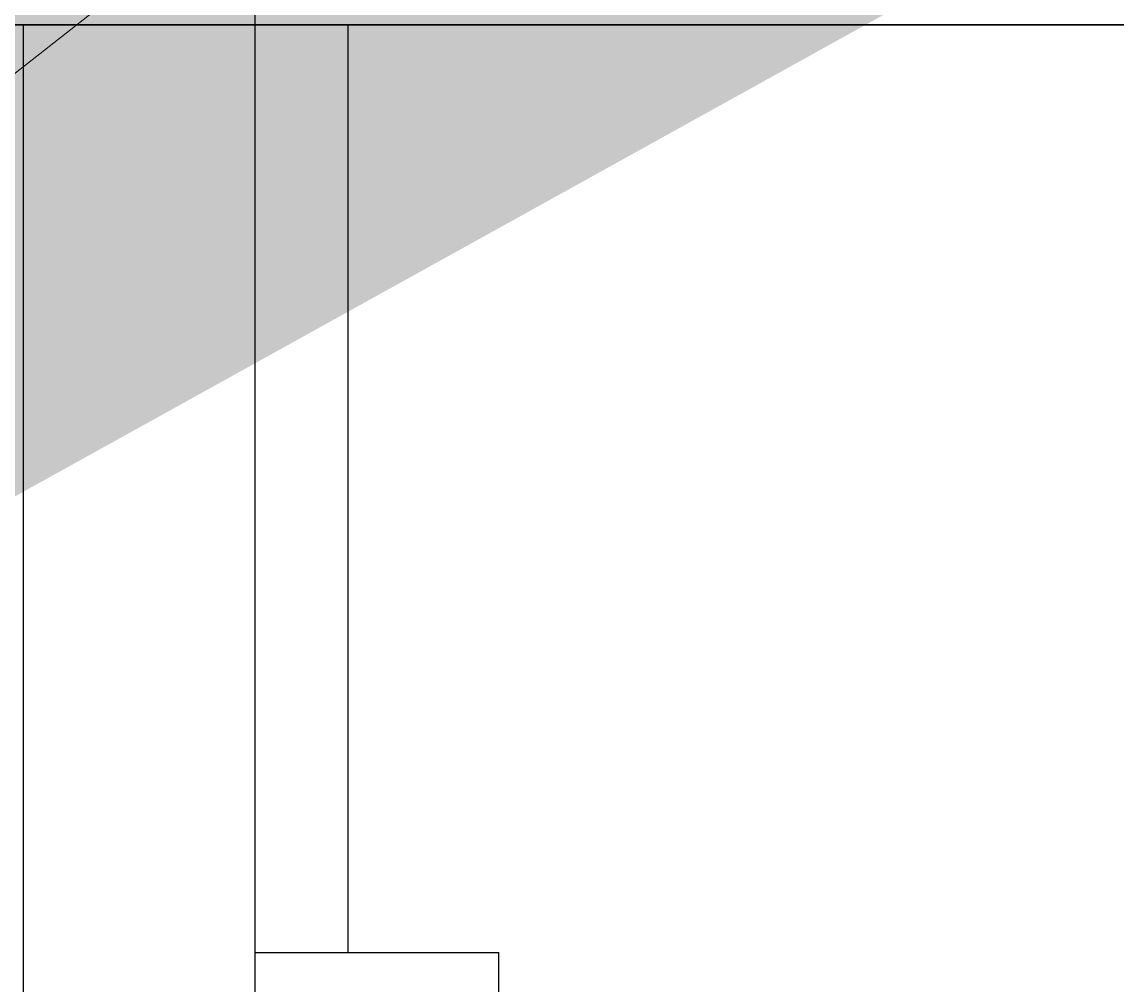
# Paper-space layout '2 DOOR PANEL LAYOUT - A1 Sheet' of a CAD drawing. Extents: x 50 to 825, y 22 to 486.
# Drawn here: x 436.84 to 438.07, y 326.152 to 327.233 of the extents above; entities that cross this region are included whole.
import ezdxf

# ---------------------------------------------------------------- set-up
doc = ezdxf.new("R2010")
doc.units = 0
doc.layers.add('N-ANNO-TEXT', color=2, linetype='Continuous', lineweight=18)
doc.layers.add('N-EQPM', color=3, linetype='Continuous', lineweight=25)

psp = doc.layouts.new('2 DOOR PANEL LAYOUT - A1 Sheet')

# ---------------------------------------------------------------- linework, layer by layer
at = {"layer": 'N-ANNO-TEXT'}
psp.add_lwpolyline([(434.7652, 325.5548), (440.0535, 329.7011), (442.566, 329.7011)], dxfattribs=at)
psp.add_solid([(438.6492, 327.707), (434.7652, 325.5548), (437.7412, 328.8503)], dxfattribs=at)
at = {"layer": 'N-EQPM', "linetype": 'Continuous'}
for p, q in [((437.1026, 327.2298), (437.1026, 333.7369)), ((422.2664, 327.2298), (439.1849, 327.2298)), ((437.1026, 327.2298), (423.5678, 327.2298)), ((436.8423, 319.4212), (436.8423, 327.2298)), ((437.1026, 319.4212), (437.1026, 327.2298)), ((439.1849, 327.2298), (437.1026, 327.2298)), ((437.2067, 326.1886), (437.2067, 327.2298)), ((437.1026, 326.1886), (437.3759, 326.1886)), ((437.3759, 326.1106), (437.3759, 326.1886))]:
    psp.add_line(p, q, dxfattribs=at)

doc.saveas('drawing.dxf')
